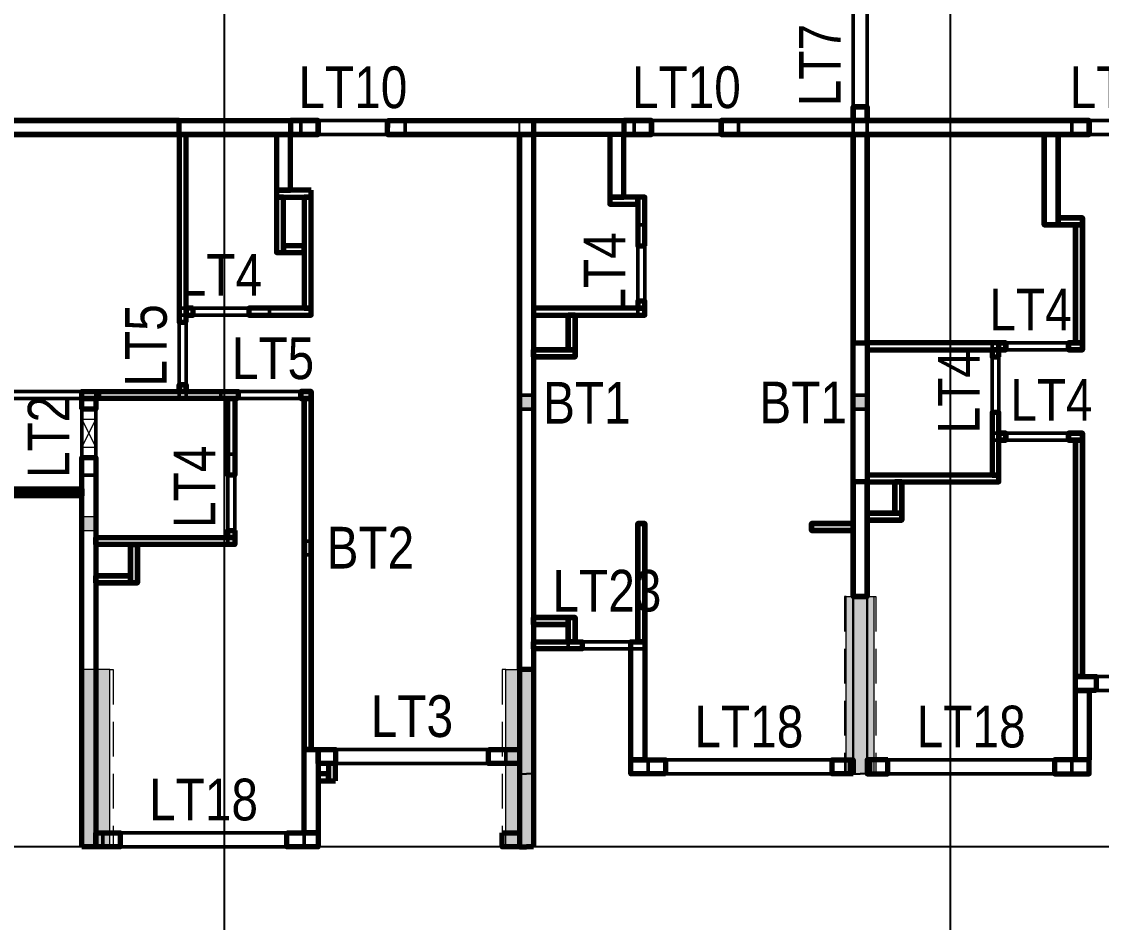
# Model space of a CAD drawing. Header units: millimetres. Extents: x -25197 to 555828, y -17247 to 174153.
# Drawn here: x 467267 to 482810, y -1088 to 11875 of the extents above; entities that cross this region are included whole.
import ezdxf
from ezdxf.enums import TextEntityAlignment as Align

# ---------------------------------------------------------------- set-up
doc = ezdxf.new("R2010")
doc.units = ezdxf.units.MM
doc.header["$LTSCALE"] = 250
doc.linetypes.add('CHG_XX_Cot_Tang 1$0$MB_Luoi truc$0$HTT Hidden 21', pattern=[3, 2, -1])
doc.linetypes.add('CHG_XX_Luoi truc$0$MB_Luoi truc$0$Center101', pattern=[13, 10, -1, 1, -1])
for name, color, linetype, lineweight in [('CHG_XX_Cot_Tang 1$0$NS-Pier', 150, 'Continuous', 9), ('CHG_XX_Cot_Tang 1$0$NS-Pier @ 1 VP1', 150, 'Continuous', 9), ('CHG_XX_Cot_Tang 1$0$NS-Pier @ 1 VP2', 150, 'Continuous', 9), ('CHG_XX_Cot_Tang 1$0$NS-Pier @ 1 VP3', 150, 'Continuous', 9), ('CHG_XX_Cot_Tang 1$0$NS-Pier @ 1 VPModel', 150, 'Continuous', 9), ('CHG_XX_Cot_Tang 1$0$NS-Pier @ 100', 150, 'Continuous', 9), ('CHG_XX_Cot_Tang 1$0$NS-Pier @ 150', 150, 'Continuous', 9), ('CHG_XX_Cot_Tang 1$0$NS-Pier @ 200', 150, 'Continuous', 9), ('CHG_XX_Cot_Tang 1$0$NS-Pier @ 350', 150, 'Continuous', 9), ('CHG_XX_Cot_Tang 1$0$S_Concrete_Cont_2 Normal', 2, 'Continuous', 13), ('CTHEP', 2, 'Continuous', 50), ('MB Can ho 1.5PN$0$Wall Line', 4, 'Continuous', 70), ('MB Can ho 1PN$0$Wall Line', 4, 'Continuous', 70), ('MB Can ho 2PN$0$Wall Line', 4, 'Continuous', 70), ('mb tang 1 TWC$0$Wall Line', 4, 'Continuous', 70), ('mb_unitmix twc 1-20$0$Wall Line', 4, 'Continuous', 70), ('Net cat Tuong', 4, 'Continuous', 9)]:
    doc.layers.add(name, color=color, linetype=linetype, lineweight=lineweight)
for name, color, linetype in [('CHG_XX_Cot_Tang 1$0$Vach VH3', 3, 'Continuous'), ('CHG_XX_Luoi truc$0$Grid', 34, 'Continuous'), ('CHG_XX_Luoi truc$0$Grid Line', 8, 'CHG_XX_Luoi truc$0$MB_Luoi truc$0$Center101'), ('MB Can ho 1.5PN$0$Brick Wall', 4, 'Continuous'), ('MB Can ho 1PN$0$Brick Wall', 4, 'Continuous'), ('mb tang 1 TWC$0$Glass', 1, 'Continuous'), ('mb_unitmix twc 1-20$0$Brick Wall', 4, 'Continuous'), ('mb_unitmix twc 1-20$0$Glass', 1, 'Continuous'), ('TEXT', 21, 'Continuous')]:
    doc.layers.add(name, color=color, linetype=linetype)
doc.styles.add('CHG_XX_Luoi truc$0$MB_Luoi truc$0$Grid A-F$0$VNI-HelveCB', font='VHELVCB_0.TTF')
doc.styles.add('TTP-HelCon', font='VHELVCN_0.TTF')

# ---------------------------------------------------------------- blocks, each defined once
blk = doc.blocks.new('*U2169')
at = {"layer": 'CHG_XX_Luoi truc$0$Grid Line'}
blk.add_line((0, 0), (0, 608), dxfattribs=at)
at = {"layer": 'CHG_XX_Luoi truc$0$Grid', "lineweight": -2, "style": 'CHG_XX_Luoi truc$0$MB_Luoi truc$0$Grid A-F$0$VNI-HelveCB'}
for tag, p in [('GRIDSUB', (0, 617)), ('GRID', (0, -9))]:
    blk.add_attdef(tag, text='', height=5, dxfattribs=at).set_placement(p, align=Align.MIDDLE)
blk = doc.blocks.new('*U2171')
at = {"layer": 'CHG_XX_Luoi truc$0$Grid Line'}
blk.add_line((0, 0), (0, 438), dxfattribs=at)
at = {"layer": 'CHG_XX_Luoi truc$0$Grid', "lineweight": -2, "style": 'CHG_XX_Luoi truc$0$MB_Luoi truc$0$Grid A-F$0$VNI-HelveCB'}
for tag, p in [('GRIDSUB', (0, 447)), ('GRID', (0, -9))]:
    blk.add_attdef(tag, text='', height=5, dxfattribs=at).set_placement(p, align=Align.MIDDLE)
blk = doc.blocks.new('CHG_XX_Luoi truc')
at = {"layer": 'CHG_XX_Luoi truc$0$Grid', "xscale": 300, "yscale": 300, "zscale": 300}
for p in [(76850, -12747), (87300, -12747)]:
    blk.add_blockref('*U2169', p, dxfattribs=at)
at = {"layer": 'CHG_XX_Luoi truc$0$Grid', "xscale": 300.0000000000013, "yscale": 300.0000000000013, "zscale": 300.0000000000013, "rotation": 90}
blk.add_blockref('*U2171', (110703, 0), dxfattribs=at)
blk = doc.blocks.new('*U2323')
at = {"layer": 'CHG_XX_Cot_Tang 1$0$NS-Pier @ 1 VP1'}
h = blk.add_hatch(color=256, dxfattribs=at)
h.dxf.hatch_style = 1
h.paths.add_polyline_path([(400, 0), (0, 0), (0, -2550), (400, -2550)])
at = {"layer": 'CHG_XX_Cot_Tang 1$0$NS-Pier @ 1 VP2'}
h = blk.add_hatch(color=256, dxfattribs=at)
h.dxf.hatch_style = 1
h.paths.add_polyline_path([(400, 0), (0, 0), (0, -2550), (400, -2550)])
at = {"layer": 'CHG_XX_Cot_Tang 1$0$NS-Pier @ 1 VP3'}
h = blk.add_hatch(color=256, dxfattribs=at)
h.dxf.hatch_style = 1
h.paths.add_polyline_path([(400, 0), (0, 0), (0, -2550), (400, -2550)])
at = {"layer": 'CHG_XX_Cot_Tang 1$0$NS-Pier @ 1 VPModel'}
h = blk.add_hatch(color=256, dxfattribs=at)
h.dxf.hatch_style = 1
h.paths.add_polyline_path([(400, 0), (0, 0), (0, -2550), (400, -2550)])
at = {"layer": 'CHG_XX_Cot_Tang 1$0$NS-Pier @ 100'}
h = blk.add_hatch(color=256, dxfattribs=at)
h.dxf.hatch_style = 1
h.paths.add_polyline_path([(400, 0), (0, 0), (0, -2550), (400, -2550)])
at = {"layer": 'CHG_XX_Cot_Tang 1$0$NS-Pier @ 150'}
h = blk.add_hatch(color=256, dxfattribs=at)
h.dxf.hatch_style = 1
h.paths.add_polyline_path([(400, 0), (0, 0), (0, -2550), (400, -2550)])
at = {"layer": 'CHG_XX_Cot_Tang 1$0$NS-Pier @ 200'}
h = blk.add_hatch(color=256, dxfattribs=at)
h.dxf.hatch_style = 1
h.paths.add_polyline_path([(400, 0), (0, 0), (0, -2550), (400, -2550)])
at = {"layer": 'CHG_XX_Cot_Tang 1$0$NS-Pier @ 350'}
h = blk.add_hatch(color=256, dxfattribs=at)
h.dxf.hatch_style = 1
h.paths.add_polyline_path([(400, 0), (0, 0), (0, -2550), (400, -2550)])
blk = doc.blocks.new('CHG_XX_Cot_Tang 1$0$Block A_C450x2250')
at = {"layer": 'CHG_XX_Cot_Tang 1$0$NS-Pier', "color": 9, "linetype": 'CHG_XX_Cot_Tang 1$0$MB_Luoi truc$0$HTT Hidden 21'}
blk.add_lwpolyline([(0, 0), (-50, 0), (-50, -2550), (0, -2550)], dxfattribs=at)
at = {"layer": 'CHG_XX_Cot_Tang 1$0$NS-Pier'}
blk.add_lwpolyline([(400, -2550), (0, -2550), (0, 0), (400, 0)], close=True, dxfattribs=at)
blk.add_blockref('*U2323', (0, 0), dxfattribs=at)
blk = doc.blocks.new('*U2324')
at = {"layer": 'CHG_XX_Cot_Tang 1$0$NS-Pier @ 1 VP1'}
h = blk.add_hatch(color=256, dxfattribs=at)
h.dxf.hatch_style = 1
h.paths.add_polyline_path([(200, 0), (-200, 0), (-200, -2550), (200, -2550)])
at = {"layer": 'CHG_XX_Cot_Tang 1$0$NS-Pier @ 1 VP2'}
h = blk.add_hatch(color=256, dxfattribs=at)
h.dxf.hatch_style = 1
h.paths.add_polyline_path([(200, 0), (-200, 0), (-200, -2550), (200, -2550)])
at = {"layer": 'CHG_XX_Cot_Tang 1$0$NS-Pier @ 1 VP3'}
h = blk.add_hatch(color=256, dxfattribs=at)
h.dxf.hatch_style = 1
h.paths.add_polyline_path([(200, 0), (-200, 0), (-200, -2550), (200, -2550)])
at = {"layer": 'CHG_XX_Cot_Tang 1$0$NS-Pier @ 1 VPModel'}
h = blk.add_hatch(color=256, dxfattribs=at)
h.dxf.hatch_style = 1
h.paths.add_polyline_path([(200, 0), (-200, 0), (-200, -2550), (200, -2550)])
at = {"layer": 'CHG_XX_Cot_Tang 1$0$NS-Pier @ 100'}
h = blk.add_hatch(color=256, dxfattribs=at)
h.dxf.hatch_style = 1
h.paths.add_polyline_path([(200, 0), (-200, 0), (-200, -2550), (200, -2550)])
at = {"layer": 'CHG_XX_Cot_Tang 1$0$NS-Pier @ 150'}
h = blk.add_hatch(color=256, dxfattribs=at)
h.dxf.hatch_style = 1
h.paths.add_polyline_path([(200, 0), (-200, 0), (-200, -2550), (200, -2550)])
at = {"layer": 'CHG_XX_Cot_Tang 1$0$NS-Pier @ 200'}
h = blk.add_hatch(color=256, dxfattribs=at)
h.dxf.hatch_style = 1
h.paths.add_polyline_path([(200, 0), (-200, 0), (-200, -2550), (200, -2550)])
at = {"layer": 'CHG_XX_Cot_Tang 1$0$NS-Pier @ 350'}
h = blk.add_hatch(color=256, dxfattribs=at)
h.dxf.hatch_style = 1
h.paths.add_polyline_path([(200, 0), (-200, 0), (-200, -2550), (200, -2550)])
blk = doc.blocks.new('CHG_XX_Cot_Tang 1$0$400x2250_cen')
at = {"layer": 'CHG_XX_Cot_Tang 1$0$NS-Pier', "color": 9, "linetype": 'CHG_XX_Cot_Tang 1$0$MB_Luoi truc$0$HTT Hidden 21'}
for points in [[(-200, 0), (-225, 0), (-225, -2550), (-200, -2550)], [(200, 0), (225, 0), (225, -2550), (200, -2550)]]:
    blk.add_lwpolyline(points, dxfattribs=at)
at = {"layer": 'CHG_XX_Cot_Tang 1$0$NS-Pier'}
blk.add_lwpolyline([(200, -2550), (-200, -2550), (-200, 0), (200, 0)], close=True, dxfattribs=at)
blk.add_blockref('*U2324', (0, 0), dxfattribs=at)
blk = doc.blocks.new('CHG_XX_Cot_Tang 1$0$cot thong gio')
at = {"layer": 'CHG_XX_Cot_Tang 1$0$S_Concrete_Cont_2 Normal', "color": 3, "ltscale": 0.8}
blk.add_lwpolyline([(-100, -70), (100, -70), (100, 130), (-100, 130)], close=True, dxfattribs=at)
blk.add_solid([(-100, 130), (-100, -70), (100, 130), (100, -70)], dxfattribs=at)
blk = doc.blocks.new('CHG_XX_Cot_Tang 1')
at = {"layer": 'CHG_XX_Cot_Tang 1$0$NS-Pier'}
for p, q in [((74800, 6150), (75000, 5750)), ((74800, 5750), (75000, 6150))]:
    blk.add_line(p, q, dxfattribs=at)
blk.add_lwpolyline([(74800, 5750), (75000, 5750), (75000, 6150), (74800, 6150)], close=True, dxfattribs=at)
for name, p in [('CHG_XX_Luoi truc', (0, 0)), ('CHG_XX_Cot_Tang 1$0$Block A_C450x2250', (80900, 2550))]:
    blk.add_blockref(name, p, dxfattribs=at)
at = {"layer": 'CHG_XX_Cot_Tang 1$0$NS-Pier', "xscale": -1}
blk.add_blockref('CHG_XX_Cot_Tang 1$0$Block A_C450x2250', (75200, 2550), dxfattribs=at)
at = {"layer": 'CHG_XX_Cot_Tang 1$0$S_Concrete_Cont_2 Normal'}
blk.add_blockref('CHG_XX_Cot_Tang 1$0$cot thong gio', (74900, 4619.6), dxfattribs=at)
at = {"layer": 'CHG_XX_Cot_Tang 1$0$Vach VH3', "color": 8, "linetype": 'CHG_XX_Cot_Tang 1$0$MB_Luoi truc$0$HTT Hidden 21'}
blk.add_blockref('CHG_XX_Cot_Tang 1$0$400x2250_cen', (86000, 3600), dxfattribs=at)
blk = doc.blocks.new('*U1853')
at = {"layer": 'MB Can ho 1PN$0$Wall Line'}
blk.add_lwpolyline([(0, 500), (0, 0), (100, 0), (100, 500)], close=True, dxfattribs=at)
blk = doc.blocks.new('*U1845')
at = {"layer": 'MB Can ho 1PN$0$Wall Line'}
blk.add_lwpolyline([(500, 0), (0, 0), (0, -200), (500, -200)], close=True, dxfattribs=at)
blk = doc.blocks.new('*U1855')
at = {"layer": 'MB Can ho 1PN$0$Wall Line'}
blk.add_lwpolyline([(300, 0), (0, 0), (0, -200), (300, -200)], close=True, dxfattribs=at)
blk = doc.blocks.new('*U1846')
at = {"layer": 'MB Can ho 1PN$0$Wall Line'}
blk.add_lwpolyline([(0, -1700), (0, 0), (-200, 0), (-200, -1700)], close=True, dxfattribs=at)
blk = doc.blocks.new('*U1847')
at = {"layer": 'MB Can ho 1PN$0$Wall Line'}
blk.add_lwpolyline([(0, -1700), (0, 0), (-100, 0), (-100, -1700)], close=True, dxfattribs=at)
blk = doc.blocks.new('*U1848')
at = {"layer": 'MB Can ho 1PN$0$Wall Line'}
blk.add_lwpolyline([(0, -350), (0, 0), (-100, 0), (-100, -350)], close=True, dxfattribs=at)
blk = doc.blocks.new('*U1849')
at = {"layer": 'MB Can ho 1PN$0$Wall Line'}
blk.add_lwpolyline([(-500, 0), (0, 0), (0, 100), (-500, 100)], close=True, dxfattribs=at)
blk = doc.blocks.new('*U1850')
at = {"layer": 'MB Can ho 1PN$0$Wall Line'}
blk.add_lwpolyline([(-700, 0), (0, 0), (0, 100), (-700, 100)], close=True, dxfattribs=at)
blk = doc.blocks.new('*U1852')
at = {"layer": 'MB Can ho 1PN$0$Wall Line'}
blk.add_lwpolyline([(-600, 0), (0, 0), (0, 100), (-600, 100)], close=True, dxfattribs=at)
blk = doc.blocks.new('*U1851')
at = {"layer": 'MB Can ho 1PN$0$Wall Line'}
blk.add_lwpolyline([(-1600, 0), (0, 0), (0, 100), (-1600, 100)], close=True, dxfattribs=at)
blk = doc.blocks.new('*U1854')
at = {"layer": 'MB Can ho 1PN$0$Wall Line'}
blk.add_lwpolyline([(0, 100), (0, 0), (100, 0), (100, 100)], close=True, dxfattribs=at)
blk = doc.blocks.new('*U1928')
at = {"layer": 'MB Can ho 1PN$0$Wall Line'}
blk.add_lwpolyline([(0, 700), (0, 0), (100, 0), (100, 700)], close=True, dxfattribs=at)
blk = doc.blocks.new('*U1856')
at = {"layer": 'MB Can ho 1PN$0$Wall Line'}
blk.add_lwpolyline([(400, 0), (0, 0), (0, -100), (400, -100)], close=True, dxfattribs=at)
blk = doc.blocks.new('*U1929')
at = {"layer": 'MB Can ho 1PN$0$Wall Line'}
blk.add_lwpolyline([(0, 900), (0, 0), (200, 0), (200, 900)], close=True, dxfattribs=at)
blk = doc.blocks.new('*U1655')
at = {"layer": 'MB Can ho 2PN$0$Wall Line'}
blk.add_lwpolyline([(0, 800), (0, 0), (200, 0), (200, 800)], close=True, dxfattribs=at)
blk = doc.blocks.new('*U1656')
at = {"layer": 'MB Can ho 2PN$0$Wall Line'}
blk.add_lwpolyline([(500, 0), (0, 0), (0, -100), (500, -100)], close=True, dxfattribs=at)
blk = doc.blocks.new('*U1654')
at = {"layer": 'MB Can ho 2PN$0$Wall Line'}
blk.add_lwpolyline([(0, -450), (0, 0), (-200, 0), (-200, -450)], close=True, dxfattribs=at)
blk = doc.blocks.new('*U1657')
at = {"layer": 'MB Can ho 2PN$0$Wall Line'}
blk.add_lwpolyline([(-1200, 0), (0, 0), (0, 200), (-1200, 200)], close=True, dxfattribs=at)
blk = doc.blocks.new('*U1649')
at = {"layer": 'MB Can ho 2PN$0$Wall Line'}
blk.add_lwpolyline([(-5050, 0), (0, 0), (0, 100), (-5050, 100)], close=True, dxfattribs=at)
blk = doc.blocks.new('*U1658')
at = {"layer": 'MB Can ho 2PN$0$Wall Line'}
blk.add_lwpolyline([(-5600, 0), (0, 0), (0, 200), (-5600, 200)], close=True, dxfattribs=at)
blk = doc.blocks.new('*U1647')
at = {"layer": 'MB Can ho 2PN$0$Wall Line'}
blk.add_lwpolyline([(0, -2000), (0, 0), (-100, 0), (-100, -2000)], close=True, dxfattribs=at)
blk = doc.blocks.new('*U1637')
at = {"layer": 'MB Can ho 2PN$0$Wall Line'}
blk.add_lwpolyline([(100, 0), (0, 0), (0, -100), (100, -100)], close=True, dxfattribs=at)
blk = doc.blocks.new('*U1505')
at = {"color": 9}
blk.add_lwpolyline([(0, 50), (1400, 50), (1400, -50), (0, -50)], close=True, dxfattribs=at)
blk.add_lwpolyline([(0, 50), (1400, 50), (1400, -30), (0, -30)], close=True)
blk = doc.blocks.new('*U1638')
at = {"layer": 'MB Can ho 2PN$0$Wall Line'}
blk.add_lwpolyline([(0, 2250), (0, 0), (100, 0), (100, 2250)], close=True, dxfattribs=at)
blk = doc.blocks.new('*U1639')
at = {"layer": 'MB Can ho 2PN$0$Wall Line'}
blk.add_lwpolyline([(150, 0), (0, 0), (0, -100), (150, -100)], close=True, dxfattribs=at)
blk = doc.blocks.new('*U1640')
at = {"layer": 'MB Can ho 2PN$0$Wall Line'}
blk.add_lwpolyline([(1100, 0), (0, 0), (0, -100), (1100, -100)], close=True, dxfattribs=at)
blk = doc.blocks.new('*U1641')
at = {"layer": 'MB Can ho 2PN$0$Wall Line'}
blk.add_lwpolyline([(550, 0), (0, 0), (0, -100), (550, -100)], close=True, dxfattribs=at)
blk = doc.blocks.new('*U1642')
at = {"layer": 'MB Can ho 2PN$0$Wall Line'}
blk.add_lwpolyline([(0, -500), (0, 0), (-100, 0), (-100, -500)], close=True, dxfattribs=at)
blk = doc.blocks.new('*U1643')
at = {"layer": 'MB Can ho 2PN$0$Wall Line'}
blk.add_lwpolyline([(-150, 0), (0, 0), (0, 200), (-150, 200)], close=True, dxfattribs=at)
blk = doc.blocks.new('*U1644')
at = {"layer": 'MB Can ho 2PN$0$Wall Line'}
blk.add_lwpolyline([(0, -350), (0, 0), (-200, 0), (-200, -350)], close=True, dxfattribs=at)
blk = doc.blocks.new('*U1648')
at = {"layer": 'MB Can ho 2PN$0$Wall Line'}
blk.add_lwpolyline([(0, -250), (0, 0), (-200, 0), (-200, -250)], close=True, dxfattribs=at)
blk = doc.blocks.new('*U1645')
at = {"layer": 'MB Can ho 2PN$0$Wall Line'}
blk.add_lwpolyline([(0, 2700), (0, 0), (100, 0), (100, 2700)], close=True, dxfattribs=at)
blk = doc.blocks.new('*U1646')
at = {"layer": 'MB Can ho 2PN$0$Wall Line'}
blk.add_lwpolyline([(900, 0), (0, 0), (0, -100), (900, -100)], close=True, dxfattribs=at)
blk = doc.blocks.new('*U1650')
at = {"layer": 'MB Can ho 2PN$0$Wall Line'}
blk.add_lwpolyline([(0, 1600), (0, 0), (100, 0), (100, 1600)], close=True, dxfattribs=at)
blk = doc.blocks.new('*U1651')
at = {"layer": 'MB Can ho 2PN$0$Wall Line'}
blk.add_lwpolyline([(0, 250), (0, 0), (100, 0), (100, 250)], close=True, dxfattribs=at)
blk = doc.blocks.new('*U1652')
at = {"layer": 'MB Can ho 2PN$0$Wall Line'}
blk.add_lwpolyline([(0, 800), (0, 0), (100, 0), (100, 800)], close=True, dxfattribs=at)
blk = doc.blocks.new('*U1653')
at = {"layer": 'MB Can ho 2PN$0$Wall Line'}
blk.add_lwpolyline([(300, 0), (0, 0), (0, -100), (300, -100)], close=True, dxfattribs=at)
blk = doc.blocks.new('*U1871')
at = {"layer": 'MB Can ho 1.5PN$0$Wall Line'}
blk.add_lwpolyline([(0, 500), (0, 0), (100, 0), (100, 500)], close=True, dxfattribs=at)
blk = doc.blocks.new('*U1870')
at = {"layer": 'MB Can ho 1.5PN$0$Wall Line'}
blk.add_lwpolyline([(450, 0), (0, 0), (0, -100), (450, -100)], close=True, dxfattribs=at)
blk = doc.blocks.new('*U1868')
at = {"layer": 'MB Can ho 1.5PN$0$Wall Line'}
blk.add_lwpolyline([(0, 2000), (0, 0), (100, 0), (100, 2000)], close=True, dxfattribs=at)
blk = doc.blocks.new('*U1864')
at = {"layer": 'MB Can ho 1.5PN$0$Wall Line'}
blk.add_lwpolyline([(0, 200), (0, 0), (100, 0), (100, 200)], close=True, dxfattribs=at)
blk = doc.blocks.new('*U1865')
at = {"layer": 'MB Can ho 1.5PN$0$Wall Line'}
blk.add_lwpolyline([(0, 1900), (0, 0), (100, 0), (100, 1900)], close=True, dxfattribs=at)
blk = doc.blocks.new('*U1863')
at = {"layer": 'MB Can ho 1.5PN$0$Wall Line'}
blk.add_lwpolyline([(0, 100), (0, 0), (100, 0), (100, 100)], close=True, dxfattribs=at)
blk = doc.blocks.new('*U1869')
at = {"layer": 'MB Can ho 1.5PN$0$Wall Line'}
blk.add_lwpolyline([(0, 300), (0, 0), (200, 0), (200, 300)], close=True, dxfattribs=at)
blk = doc.blocks.new('*U1557')
at = {"layer": 'MB Can ho 1.5PN$0$Wall Line'}
blk.add_lwpolyline([(0, 500), (0, 0), (200, 0), (200, 500)], close=True, dxfattribs=at)
blk = doc.blocks.new('*U1858')
at = {"layer": 'MB Can ho 1.5PN$0$Wall Line'}
blk.add_lwpolyline([(1700, 0), (0, 0), (0, -100), (1700, -100)], close=True, dxfattribs=at)
blk = doc.blocks.new('*U1859')
at = {"layer": 'MB Can ho 1.5PN$0$Wall Line'}
blk.add_lwpolyline([(0, 350), (0, 0), (100, 0), (100, 350)], close=True, dxfattribs=at)
blk = doc.blocks.new('*U1860')
at = {"layer": 'MB Can ho 1.5PN$0$Wall Line'}
blk.add_lwpolyline([(1300, 0), (0, 0), (0, -200), (1300, -200)], close=True, dxfattribs=at)
blk = doc.blocks.new('*U1867')
at = {"layer": 'MB Can ho 1.5PN$0$Wall Line'}
blk.add_lwpolyline([(100, 0), (0, 0), (0, -100), (100, -100)], close=True, dxfattribs=at)
blk = doc.blocks.new('*U1866')
at = {"layer": 'MB Can ho 1.5PN$0$Wall Line'}
blk.add_lwpolyline([(900, 0), (0, 0), (0, -100), (900, -100)], close=True, dxfattribs=at)
blk = doc.blocks.new('*U1857')
at = {"layer": 'MB Can ho 1.5PN$0$Wall Line'}
blk.add_lwpolyline([(3400, 0), (0, 0), (0, -100), (3400, -100)], close=True, dxfattribs=at)
blk = doc.blocks.new('*U1556')
at = {"layer": 'MB Can ho 1.5PN$0$Wall Line'}
blk.add_lwpolyline([(1000, 0), (0, 0), (0, -200), (1000, -200)], close=True, dxfattribs=at)
blk = doc.blocks.new('*U1661')
at = {"layer": 'mb_unitmix twc 1-20$0$Wall Line'}
blk.add_lwpolyline([(0, 200), (0, 0), (200, 0), (200, 200)], close=True, dxfattribs=at)
blk = doc.blocks.new('*U1670')
at = {"layer": 'mb_unitmix twc 1-20$0$Wall Line'}
blk.add_lwpolyline([(-6650, 0), (0, 0), (0, 200), (-6650, 200)], close=True, dxfattribs=at)
blk = doc.blocks.new('*U1669')
at = {"layer": 'mb_unitmix twc 1-20$0$Wall Line'}
blk.add_lwpolyline([(-7700, 0), (0, 0), (0, 200), (-7700, 200)], close=True, dxfattribs=at)
blk = doc.blocks.new('*U1679')
at = {"layer": 'mb_unitmix twc 1-20$0$Wall Line'}
blk.add_lwpolyline([(0, -5300), (0, 0), (-200, 0), (-200, -5300)], close=True, dxfattribs=at)
blk = doc.blocks.new('*U1680')
at = {"layer": 'mb_unitmix twc 1-20$0$Wall Line'}
blk.add_lwpolyline([(0, -3800), (0, 0), (-200, 0), (-200, -3800)], close=True, dxfattribs=at)
blk = doc.blocks.new('*U1961')
at = {"layer": 'mb_unitmix twc 1-20$0$Wall Line'}
blk.add_lwpolyline([(0, -8300), (0, 0), (-200, 0), (-200, -8300)], close=True, dxfattribs=at)
blk = doc.blocks.new('*U2022')
at = {"layer": 'mb_unitmix twc 1-20$0$Wall Line'}
blk.add_lwpolyline([(-3000, 0), (0, 0), (0, 200), (-3000, 200)], close=True, dxfattribs=at)
blk = doc.blocks.new('*U2017')
at = {"layer": 'mb_unitmix twc 1-20$0$Wall Line'}
blk.add_lwpolyline([(-1650, 0), (0, 0), (0, 200), (-1650, 200)], close=True, dxfattribs=at)
blk = doc.blocks.new('*U2013')
at = {"layer": 'mb_unitmix twc 1-20$0$Wall Line'}
blk.add_lwpolyline([(0, -400), (0, 0), (-200, 0), (-200, -400)], close=True, dxfattribs=at)
blk = doc.blocks.new('*U2018')
at = {"layer": 'mb_unitmix twc 1-20$0$Wall Line'}
blk.add_lwpolyline([(0, -6300), (0, 0), (-200, 0), (-200, -6300)], close=True, dxfattribs=at)
blk = doc.blocks.new('*U1817')
at = {"layer": 'mb tang 1 TWC$0$Wall Line'}
blk.add_lwpolyline([(0, 200), (0, 0), (200, 0), (200, 200)], close=True, dxfattribs=at)

msp = doc.modelspace()

# ---------------------------------------------------------------- linework, layer by layer
at = {"layer": 'CTHEP'}
for points in [[(479236.05606, 12249.99998), (479436.05606, 12249.99998), (479436.05605, 10249.99999), (479236.05605, 10249.99999)], [(471286.03416, 10449.99995), (471286.03416, 10249.99995), (472786.03416, 10249.99995), (472786.03416, 10449.99995)], [(476086.05605, 10449.99999), (476086.05605, 10249.99999), (477586.05605, 10249.99999), (477586.05605, 10449.99999)], [(482386.05605, 10449.99999), (482386.05605, 10249.99999), (483886.05605, 10249.99999), (483886.05605, 10449.99999)], [(476236.05603, 8950), (476236.05603, 7650.00002), (476136.05603, 7650.00001), (476136.05603, 8950)], [(469636.05608, 7749.99992), (469636.05608, 6449.99994), (469536.05608, 6449.99994), (469536.05608, 7749.99992)], [(470836.05608, 7649.99992), (469536.0561, 7649.99992), (469536.0561, 7749.99992), (470836.05608, 7749.99992)], [(481336.05606, 7250), (481336.05606, 5950.00002), (481236.05606, 5950.00002), (481236.05606, 7250)], [(482536.05606, 7150.00002), (481236.05608, 7150.00002), (481236.05608, 7250.00002), (482536.05606, 7250.00002)], [(464886.05612, 6549.99988), (468386.05612, 6549.99988), (468386.05612, 6449.9999), (464886.05612, 6449.9999)], [(468336.05612, 6549.9999), (468136.05613, 6549.9999), (468136.05613, 5349.99989), (468336.05612, 5349.99989)], [(471436.05612, 6449.99993), (470136.05614, 6449.99993), (470136.05614, 6549.99993), (471436.05612, 6549.99993)], [(474436.05606, 6299.99999), (474636.05606, 6299.99999), (474636.05606, 6499.99999), (474436.05606, 6499.99999)], [(479236.05795, 6299.99271), (479436.05795, 6299.99271), (479436.05795, 6499.99271), (479236.05795, 6499.99271)], [(482536.05606, 5849.99999), (481236.05608, 5849.99999), (481236.05608, 5949.99999), (482536.05606, 5949.99999)], [(470336.05611, 5649.99991), (470336.05611, 4349.99993), (470236.05611, 4349.99993), (470236.05611, 5649.99991)], [(471336.05616, 4200.00057), (471436.05616, 4200.00057), (471436.05616, 4400.00057), (471336.05616, 4400.00057)], [(476236.0561, 2949.99999), (475136.05605, 2949.99999), (475136.05605, 2849.99999), (476236.0561, 2849.99999)], [(482436.05603, 2249.99997), (484786.05603, 2249.99997), (484786.05603, 2449.99998), (482436.05603, 2449.99998)], [(471536.0562, 1199.99994), (474236.0562, 1199.99994), (474236.0562, 1399.99995), (471536.0562, 1399.99995)], [(476286.05605, 1249.99999), (479186.05605, 1249.99999), (479186.05605, 1049.99997), (476286.05605, 1049.99997)], [(479486.05605, 1249.99999), (482386.05605, 1249.99999), (482386.05605, 1049.99997), (479486.05605, 1049.99997)], [(468436.05622, 199.9999), (471336.05622, 199.9999), (471336.05622, -0.00012), (468436.05622, -0.00012)]]:
    msp.add_lwpolyline(points, close=True, dxfattribs=at)
for points in [[(474436.05606, 6499.99999), (474636.05606, 6499.99999), (474436.05606, 6299.99999), (474636.05606, 6299.99999)], [(479236.05795, 6499.99271), (479436.05795, 6499.99271), (479236.05795, 6299.99271), (479436.05795, 6299.99271)], [(471336.05616, 4400.00057), (471436.05616, 4400.00057), (471336.05616, 4200.00057), (471436.05616, 4200.00057)]]:
    msp.add_solid(points, dxfattribs=at)
at = {"layer": 'MB Can ho 1.5PN$0$Brick Wall'}
for p, q in [((479236.05606, 1050.00007), (479236.05938, 10450)), ((479236.05938, 10450), (482636.05606, 10450)), ((482636.05606, 10450), (482636.05606, 10350)), ((482636.05606, 10250), (482636.05606, 10350)), ((479436.05606, 1050), (479436.05931, 10250)), ((479436.05931, 10250), (482636.05606, 10250)), ((479236.05606, 1050.00007), (479336.05606, 1050.00004)), ((479436.05606, 1050), (479336.05606, 1050.00004))]:
    msp.add_line(p, q, dxfattribs=at)
at = {"layer": 'MB Can ho 1PN$0$Brick Wall'}
for p, q in [((474436.05605, 1050), (474436.05605, 10450)), ((474436.05605, 10450), (476336.05605, 10450)), ((476336.05605, 10450), (476336.05605, 10350)), ((477336.05605, 10450), (477336.05605, 10350)), ((477336.05605, 10450), (479436.05605, 10450)), ((479436.05605, 10450), (479436.05605, 1050)), ((476336.05605, 10250), (476336.05605, 10350)), ((477336.05605, 10250), (477336.05605, 10350)), ((474636.05605, 1050), (474636.05605, 10250)), ((474636.05605, 10250), (476336.05605, 10250)), ((477336.05605, 10250), (479236.05605, 10250)), ((479236.05605, 10250), (479236.05605, 1050)), ((474436.05605, 1050), (474536.05605, 1050)), ((474636.05605, 1050), (474536.05605, 1050)), ((479236.05605, 1050), (479336.05605, 1050)), ((479436.05605, 1050), (479336.05605, 1050))]:
    msp.add_line(p, q, dxfattribs=at)
at = {"layer": 'MB Can ho 2PN$0$Wall Line'}
for p, q in [((466536.05606, 10449.99988), (471536.05606, 10449.99996)), ((471536.05606, 10449.99996), (471536.05606, 10349.99996)), ((472536.05606, 10449.99997), (474636.05606, 10450.00001)), ((472536.05606, 10449.99997), (472536.05606, 10349.99997)), ((474636.05606, 10450.00001), (474636.05622, 0.00001)), ((471536.05606, 10249.99996), (471536.05606, 10349.99996)), ((472536.05606, 10249.99997), (472536.05606, 10349.99997)), ((466736.05606, 10249.99988), (471536.05606, 10249.99996)), ((472536.05606, 10249.99997), (474436.05606, 10250)), ((474436.05606, 10250), (474436.05622, 0)), ((474436.05622, 0), (474536.05622, 0.00001)), ((474636.05622, 0.00001), (474536.05622, 0.00001))]:
    msp.add_line(p, q, dxfattribs=at)

# ---------------------------------------------------------------- block references
at = {"layer": 'MB Can ho 1.5PN$0$Brick Wall', "rotation": 270}
for name, p in [('*U1860', (482186.05606, 10250)), ('*U1859', (482186.05606, 9050)), ('*U1858', (482536.05606, 8950)), ('*U1868', (479436.05606, 7250)), ('*U1864', (482336.05606, 7250)), ('*U1867', (481336.05606, 7150)), ('*U1866', (481336.05606, 6250)), ('*U1863', (481336.05606, 5950)), ('*U1864', (482336.05606, 5950)), ('*U1857', (482536.05606, 5850)), ('*U1865', (479436.05606, 5350)), ('*U1870', (479936.05606, 5250)), ('*U1871', (479436.05606, 4800)), ('*U1869', (479436.05606, 1250)), ('*U1557', (482136.05606, 1250))]:
    msp.add_blockref(name, p, dxfattribs=at)
at = {"layer": 'MB Can ho 1.5PN$0$Brick Wall', "xscale": -1}
for name, p, rotation in [('*U1860', (481986.05606, 10250), 90), ('*U1859', (482186.05606, 8950.00001), 270), ('*U1858', (482436.05606, 8950), 90), ('*U1863', (481336.05389, 7150.00001), 270), ('*U1864', (482336.05606, 7150.00001), 270), ('*U1863', (481336.05606, 5850.00001), 270), ('*U1864', (482336.05606, 5850.00001), 270), ('*U1857', (482436.05606, 5850), 90), ('*U1870', (479836.05606, 5250), 90), ('*U1871', (479436.05606, 4700.00001), 270), ('*U1869', (482436.05603, 2249.99999), 270), ('*U1556', (482436.05608, 2250.00001), 90)]:
    msp.add_blockref(name, p, dxfattribs=dict(at, rotation=rotation))
at = {"layer": 'MB Can ho 1PN$0$Brick Wall', "rotation": 180}
for name, p in [('*U1929', (475936.05605, 10250)), ('*U1928', (476236.05605, 9350)), ('*U1854', (476236.05605, 7850)), ('*U1853', (475236.05605, 7650)), ('*U1847', (476136.05601, 2950)), ('*U1848', (475136.05601, 2950))]:
    msp.add_blockref(name, p, dxfattribs=at)
at = {"layer": 'MB Can ho 1PN$0$Brick Wall'}
for name, p in [('*U1856', (475736.05605, 9350)), ('*U1851', (476236.05605, 7649.99998, 0.0286)), ('*U1852', (475236.05605, 7050)), ('*U1852', (479236.0561, 4549.99998)), ('*U1849', (475136.0561, 3199.99998))]:
    msp.add_blockref(name, p, dxfattribs=at)
at = {"layer": 'MB Can ho 1PN$0$Brick Wall', "xscale": -1, "rotation": 180}
for name, p in [('*U1853', (475136.05605, 7650)), ('*U1852', (475236.05605, 7150)), ('*U1847', (476236.0561, 2950)), ('*U1852', (479236.0561, 4650.00002)), ('*U1849', (475136.0561, 3300.00002)), ('*U1848', (475236.0561, 2950)), ('*U1850', (475336.05605, 2950)), ('*U1846', (476236.05605, 1250)), ('*U1845', (476036.05605, 1050)), ('*U1855', (478936.05605, 1050))]:
    msp.add_blockref(name, p, dxfattribs=at)
at = {"layer": 'MB Can ho 2PN$0$Wall Line'}
for name, p, rotation in [('*U1645', (469636.05606, 10249.99993), 180.0000009080226), ('*U1655', (471136.05607, 10249.99995), 180.0000009080226), ('*U1656', (470936.05607, 9449.99995), 9.08022602573269e-07), ('*U1652', (471036.05608, 9349.99996), 180.0000009080226), ('*U1650', (471436.05607, 9349.99995), 180.0000009080226), ('*U1653', (471036.05608, 8649.99995), 9.08022602573269e-07), ('*U1637', (469636.0561, 7749.99992), 9.08022602573269e-07), ('*U1646', (470536.0561, 7749.99994), 9.08022602573269e-07), ('*U1637', (469536.05612, 6549.99993), 90.0000009080226), ('*U1639', (471436.05612, 6449.99996), 180.0000009080226), ('*U1649', (471436.05612, 6449.99996), 90.0000009080226), ('*U1505', (468136.05614, 5099.99991), 180.0000009080226), ('*U1641', (468936.05615, 4349.99992), 270.0000009080226), ('*U1642', (468836.05616, 3799.99992), 270.0000009080226), ('*U1651', (471786.05621, 1199.99996), 180.0000009080226), ('*U1639', (471686.05621, 949.99996), 180.0000009080226)]:
    msp.add_blockref(name, p, dxfattribs=dict(at, rotation=rotation))
at = {"layer": 'MB Can ho 2PN$0$Wall Line', "xscale": -1}
for name, p, rotation in [('*U1638', (468136.05612, 6449.9999), 270.0000009080226), ('*U1637', (469636.05612, 6549.99993), 270.0000009080226), ('*U1639', (471436.05612, 6549.99996), 9.080226170965489e-07), ('*U1643', (468136.05612, 6449.9999), 270.0000009080226), ('*U1640', (470336.05614, 5349.99994), 270.0000009080226), ('*U1649', (471336.05612, 6449.99996), 270.0000009080226), ('*U1658', (468136.05613, 5599.9999), 270.0000009080226), ('*U1637', (470336.05615, 4449.99994), 270.0000009080226), ('*U1647', (470336.05615, 4449.99994), 270.0000009080226), ('*U1641', (468836.05615, 4349.99992), 90.00000090802261), ('*U1642', (468836.05616, 3899.99992), 270.0000009080226), ('*U1657', (471336.0562, 1399.99996), 270.0000009080226), ('*U1648', (471786.0562, 1399.99996), 270.0000009080226), ('*U1654', (474436.0562, 1400), 270.0000009080226), ('*U1644', (468686.05622, 199.99991), 270.0000009080226), ('*U1654', (471536.05622, 199.99996), 270.0000009080226), ('*U1648', (474436.05622, 200), 270.0000009080226)]:
    msp.add_blockref(name, p, dxfattribs=dict(at, rotation=rotation))
at = {"layer": 'mb tang 1 TWC$0$Glass'}
msp.add_blockref('*U1817', (479236.05606, 10450), dxfattribs=at)
at = {"layer": 'mb_unitmix twc 1-20$0$Brick Wall'}
for name, p, rotation in [('*U2018', (469536.05605, 10249.99996), 270), ('*U2013', (471536.05606, 10249.99996), 270), ('*U2013', (476336.05606, 10250), 270), ('*U1679', (482636.05606, 10250), 270), ('*U2022', (479436.05606, 10250), 90), ('*U2017', (479436.05606, 5249.99833), 90)]:
    msp.add_blockref(name, p, dxfattribs=dict(at, rotation=rotation))
at = {"layer": 'mb_unitmix twc 1-20$0$Brick Wall', "xscale": -1, "rotation": 270}
for name, p in [('*U1961', (471536.05606, 10449.99996)), ('*U1680', (476336.05606, 10450)), ('*U1679', (482636.05605, 10450)), ('*U1669', (474436.05606, 10250)), ('*U1670', (479236.05606, 10250))]:
    msp.add_blockref(name, p, dxfattribs=at)
at = {"layer": 'mb_unitmix twc 1-20$0$Glass'}
msp.add_blockref('*U1661', (479236.05606, 10450), dxfattribs=at)
at = {"layer": 'mb_unitmix twc 1-20$0$Glass', "xscale": -1}
msp.add_blockref('*U1661', (479436.05606, 10450), dxfattribs=at)
at = {"layer": 'Net cat Tuong'}
for name in ['CHG_XX_Luoi truc', 'CHG_XX_Cot_Tang 1', 'CHG_XX_Cot_Tang 1']:
    msp.add_blockref(name, (393336.05606, 0), dxfattribs=at)

# ---------------------------------------------------------------- texts
at = {"layer": 'TEXT', "style": 'TTP-HelCon'}
for s, p in [('LT7', (479236.05606, 11249.99999)), ('LT4', (476136.05603, 8250)), ('LT5', (469536.05608, 7215.90346)), ('LT4', (481236.05606, 6540.75598)), ('LT2', (468136.05613, 5898.25825)), ('LT4', (470236.05611, 5181.10462))]:
    msp.add_text(s, height=600, rotation=90, dxfattribs=at).set_placement(p, align=Align.BOTTOM_CENTER)
for s, p in [('LT10', (472036.03416, 10449.99995)), ('LT10', (476836.05605, 10449.99999)), ('LT10', (483136.05605, 10449.99999)), ('LT4', (470136.0561, 7749.99992)), ('LT4', (481789.31525, 7250.00002)), ('LT5', (470886.05612, 6549.99993)), ('BT1', (475403.36792, 5909.25407)), ('BT1', (478515.59141, 5913.95288)), ('LT4', (482090.1346, 5949.99999)), ('BT2', (472286.99246, 3824.47961)), ('LT23', (475692.26693, 3205.13661)), ('LT3', (472886.0562, 1399.99995)), ('LT18', (477736.05605, 1249.99999)), ('LT18', (480936.05605, 1249.99999)), ('LT18', (469886.05622, 199.9999))]:
    msp.add_text(s, height=600, dxfattribs=at).set_placement(p, align=Align.BOTTOM_CENTER)

doc.saveas('drawing.dxf')
